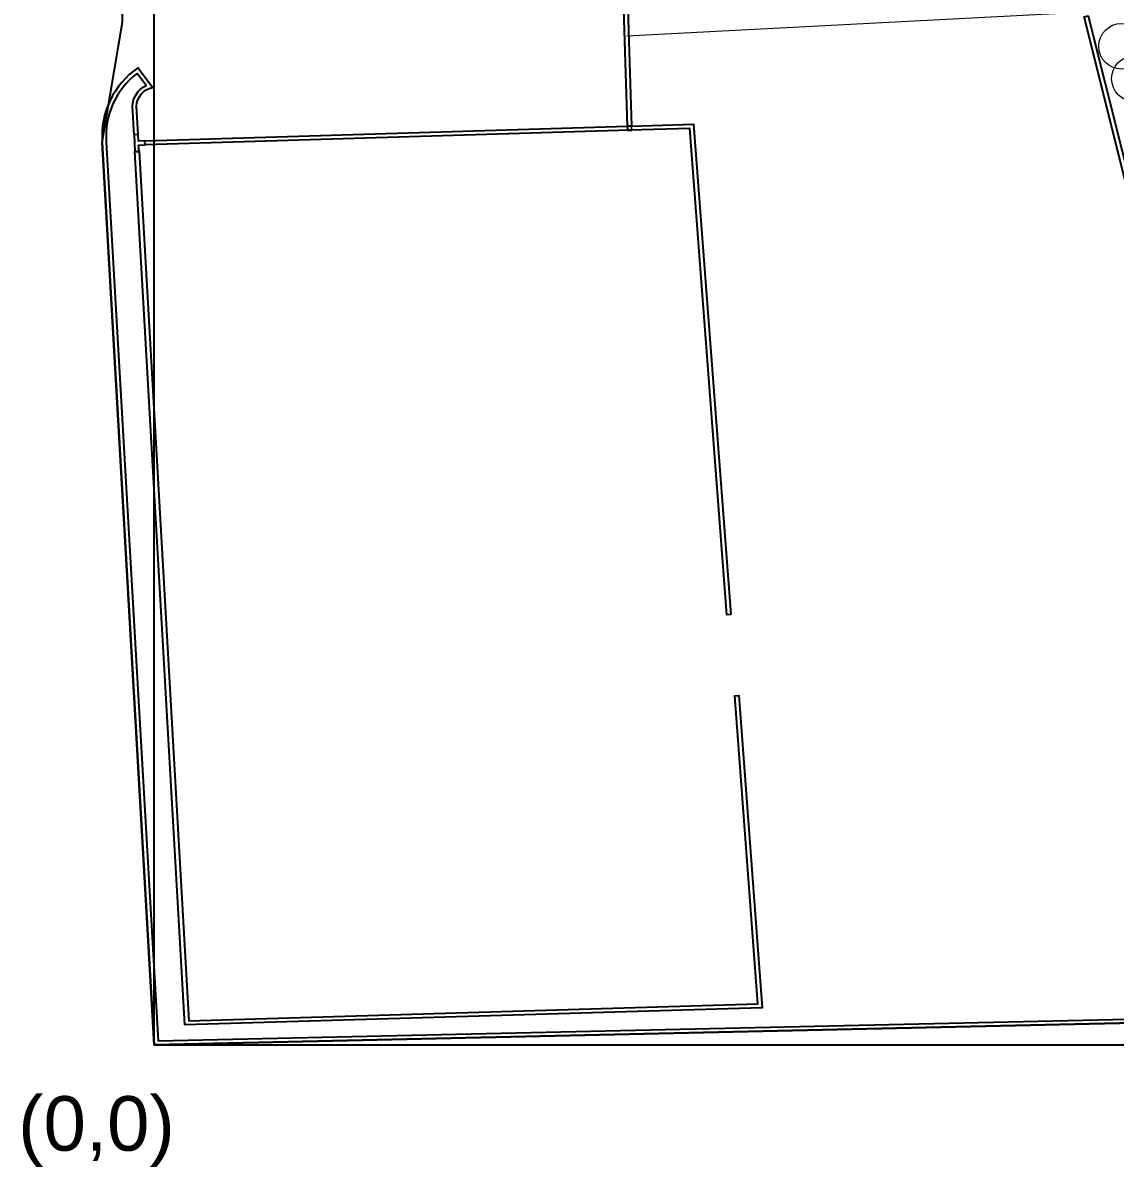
# Model space of a CAD drawing. Header units: millimetres. Extents: x -15937 to 135402, y -14729 to 208416.
# Drawn here: x -15748 to 51722, y -14729 to 55979 of the extents above; entities that cross this region are included whole.
import ezdxf

# ---------------------------------------------------------------- set-up
doc = ezdxf.new("R2010")
doc.units = ezdxf.units.MM
doc.layers.add('archi', color=7, linetype='Continuous')
doc.layers.add('坐标系', color=7, linetype='Continuous')
doc.layers.add('plant', color=90, linetype='Continuous', lineweight=0)
doc.layers.add('road', color=50, linetype='Continuous', lineweight=0)
doc.styles.get("Standard").update_dxf_attribs({"font": 'arial.ttf'})

msp = doc.modelspace()

# ---------------------------------------------------------------- linework, layer by layer
for points in [[(-7629, -7180), (-10848, 48596), (-9597, 56014), (-10506, 134998)], [(81329, -5184), (-7629, -7180)]]:
    msp.add_lwpolyline(points)
at = {"layer": 'archi'}
for p, q in [((21850, 49596), (21601, 49589)), ((21601, 49589), (21609, 49340)), ((21858, 49347), (21850, 49596)), ((21609, 49340), (21858, 49347))]:
    msp.add_line(p, q, dxfattribs=at)
for points in [[(-8213, 48690), (21601, 49589), (21359, 57512), (21608, 57520), (21850, 49596), (25680, 49712), (27984, 19426), (27735, 19407), (25450, 49455), (21733, 49343), (-8205, 48440)], [(53998, 39660), (52986, 43694), (49810, 56358), (50052, 56419), (53198, 43876), (53909, 44054)], [(-8575, 48037), (-5505, -5685), (29658, -4635), (28236, 14399), (28485, 14417), (29926, -4877), (-5740, -5942), (-8824, 48023)]]:
    msp.add_lwpolyline(points, dxfattribs=at)
for points in [[(-8634, 49075), (-8734, 50825, -0.338185), (-7740, 51993), (-8647, 53202, 0.265108), (-10848, 48596), (-7629, -7180), (81329, -5184), (81117, 999), (91601, 2456), (91479, 3731)], [(-8883, 49061), (-8984, 50823, -0.273559), (-8143, 52114), (-8699, 52855, 0.25213), (-10599, 48612), (-7394, -6925), (81071, -4940), (80860, 1215), (91330, 2670), (91243, 3576), (81576, 2134), (80911, 6596)]]:
    msp.add_lwpolyline(points, format="xyb", dxfattribs=at)
for points in [[(21850, 49596), (21601, 49589), (21609, 49340), (21858, 49347)], [(-8205, 48440), (-8213, 48690), (-8611, 48678), (-8634, 49075), (-8883, 49061), (-8824, 48023), (-8575, 48037), (-8597, 48428)]]:
    msp.add_lwpolyline(points, close=True, dxfattribs=at)
at = {"layer": 'plant'}
for centre in [(52117, 54535), (52117, 54535), (52914, 52533)]:
    msp.add_circle(centre, 1410, dxfattribs=at)
at = {"layer": 'road'}
msp.add_lwpolyline([(52585, 45807), (61043, 47835), (58255, 57076), (21555, 55168)], dxfattribs=at)
at = {"layer": '坐标系'}
for points in [[(-7629, -7180), (-7629, 208416)], [(-7629, -7180), (116969, -7180)]]:
    msp.add_lwpolyline(points, dxfattribs=at)

# ---------------------------------------------------------------- texts
at = {"layer": '坐标系', "lineweight": 53}
msp.add_text('(0,0)', height=3369.4, dxfattribs=at).set_placement((-16040, -13715))

doc.saveas('drawing.dxf')
